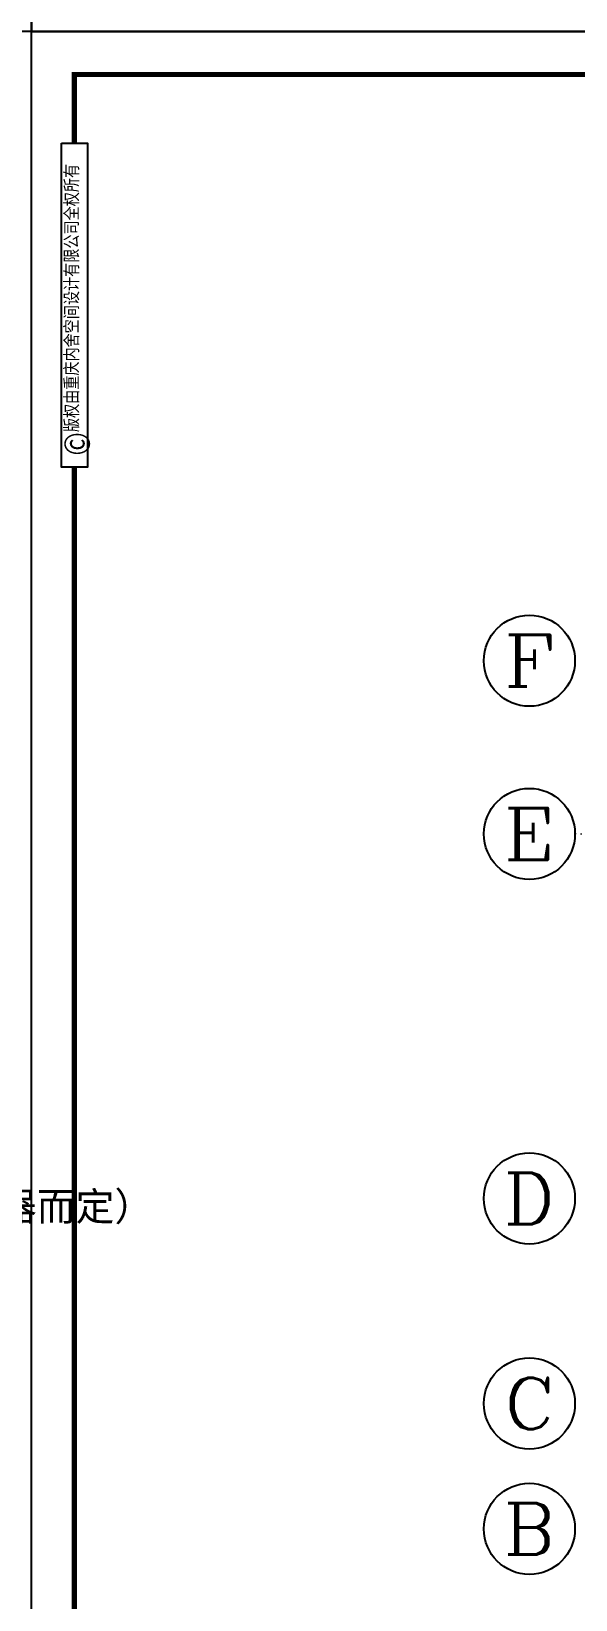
# Model space of a CAD drawing. Header units: inches. Extents: x -50945 to 250244, y -404780 to 18493.
# Drawn here: x 154891 to 159673, y -306166 to -292400 of the extents above; entities that cross this region are included whole.
import ezdxf
from ezdxf.enums import TextEntityAlignment as Align

# ---------------------------------------------------------------- set-up
doc = ezdxf.new("R2010")
doc.units = ezdxf.units.IN
doc.header["$MEASUREMENT"] = 0
doc.linetypes.add('DOTE', pattern=[2.42, 2, -0.2, 0.02, -0.2])
for name, color, linetype in [('15开关布置图-YJ', 2, 'Continuous'), ('AXIS', 1, 'Continuous'), ('AXIS_TEXT', 7, 'Continuous'), ('A图框', 7, 'Continuous'), ('D-ARCHI', 250, 'Continuous')]:
    doc.layers.add(name, color=color, linetype=linetype)
doc.styles.add('04.YBC-外标注3.0', font='', dxfattribs={"width": 0.8, "height": 3})
doc.styles.add('_TCH_AXIS', font='COMPLEX', dxfattribs={"bigfont": 'GBCBIG'})
doc.styles.add('COMPLEX', font='COMPLEX')
doc.styles.get("Standard").update_dxf_attribs({"font": 'Arial.ttf'})
doc.styles.get('04.YBC-外标注3.0').set_extended_font_data('SimSun')

# ---------------------------------------------------------------- blocks, each defined once
blk = doc.blocks.new('gegeg')
at = {"layer": 'A图框'}
for points in [[(162587, -39218), (162587, -60008), (133187, -60008), (133187, -39218)], [(133431, -40125), (133643, -40125), (133643, -42755), (133431, -42755)]]:
    blk.add_lwpolyline(points, close=True, dxfattribs=at)
at = {"layer": 'A图框', "const_width": 42}
for points in [[(133537, -40125), (133537, -39568), (162237, -39568), (162237, -57908)], [(133537, -57908), (133537, -42755)]]:
    blk.add_lwpolyline(points, dxfattribs=at)
at = {"layer": 'A图框', "rotation": 90, "style": '04.YBC-外标注3.0'}
for s, insert, char_height, width, attachment_point in [('版权由重庆内舍空间设计有限公司全权所有', (133460, -42471), 105, 2420.6, 1), ('©', (133559, -42567), 210, 191.34, 5)]:
    blk.add_mtext(s, dxfattribs=dict(at, insert=insert, char_height=char_height, width=width, attachment_point=attachment_point))
blk = doc.blocks.new('_AXISO')
blk.add_circle((0, 0), 0.5)
at = {"layer": 'AXIS_TEXT', "style": 'COMPLEX', "width": 1.041667}
blk.add_attdef('A', text='', height=0.56, dxfattribs=at).set_placement((-0.25, -0.28), (0.25, -0.28), align=Align.FIT)

msp = doc.modelspace()

# ---------------------------------------------------------------- linework, layer by layer
at = {"layer": 'D-ARCHI', "color": 251, "linetype": 'DOTE', "lineweight": 5, "ltscale": 200}
msp.add_line((180007.07, -299444.51), (159667.07, -299444.51), dxfattribs=at)

# ---------------------------------------------------------------- block references
at = {"layer": '15开关布置图-YJ', "color": 2, "xscale": 1.081091401797356, "yscale": 1.081091401797356, "zscale": 1.081091401797356}
for p in [(-20880, -227526.41), (10904.09, -227526.41), (10904.09, -250002.3)]:
    msp.add_blockref('gegeg', p, dxfattribs=at)
at = {"layer": 'AXIS'}
ref = msp.add_blockref('_AXISO', (159267.19, -297924.27), dxfattribs=dict(at, xscale=800, yscale=800, zscale=800))
ref.add_attrib('A', 'F', dxfattribs={"layer": 'AXIS_TEXT', "height": 452.55, "style": '_TCH_AXIS', "width": 1.3125}).set_placement((159040.92, -298150.54), (159493.47, -298150.54), align=Align.FIT)
ref = msp.add_blockref('_AXISO', (159267.07, -299444.51), dxfattribs=dict(at, xscale=800, yscale=800, zscale=800))
ref.add_attrib('A', 'E', dxfattribs={"layer": 'AXIS_TEXT', "height": 452.55, "style": '_TCH_AXIS', "width": 1.3125}).set_placement((159040.79, -299670.78), (159493.34, -299670.78), align=Align.FIT)
ref = msp.add_blockref('_AXISO', (159267.07, -302644.28), dxfattribs=dict(at, xscale=800, yscale=800, zscale=800))
ref.add_attrib('A', 'D', dxfattribs={"layer": 'AXIS_TEXT', "height": 452.55, "style": '_TCH_AXIS', "width": 1.235294}).set_placement((159040.79, -302870.55), (159493.34, -302870.55), align=Align.FIT)
ref = msp.add_blockref('_AXISO', (159267.07, -304444.28), dxfattribs=dict(at, xscale=800, yscale=800, zscale=800))
ref.add_attrib('A', 'C', dxfattribs={"layer": 'AXIS_TEXT', "height": 452.55, "style": '_TCH_AXIS', "width": 1.4}).set_placement((159040.79, -304670.55), (159493.34, -304670.55), align=Align.FIT)
ref = msp.add_blockref('_AXISO', (159267.07, -305544.51), dxfattribs=dict(at, xscale=800, yscale=800, zscale=800))
ref.add_attrib('A', 'B', dxfattribs={"layer": 'AXIS_TEXT', "height": 452.55, "style": '_TCH_AXIS', "width": 1.235294}).set_placement((159040.79, -305770.78), (159493.34, -305770.78), align=Align.FIT)

# ---------------------------------------------------------------- texts
at = {"layer": '15开关布置图-YJ', "color": 241, "insert": (150506.41, -302589.64), "char_height": 250, "width": 6146.256, "attachment_point": 1}
msp.add_mtext('（此空间高度根据实际蹲便器而定）', dxfattribs=at)

doc.saveas('drawing.dxf')
